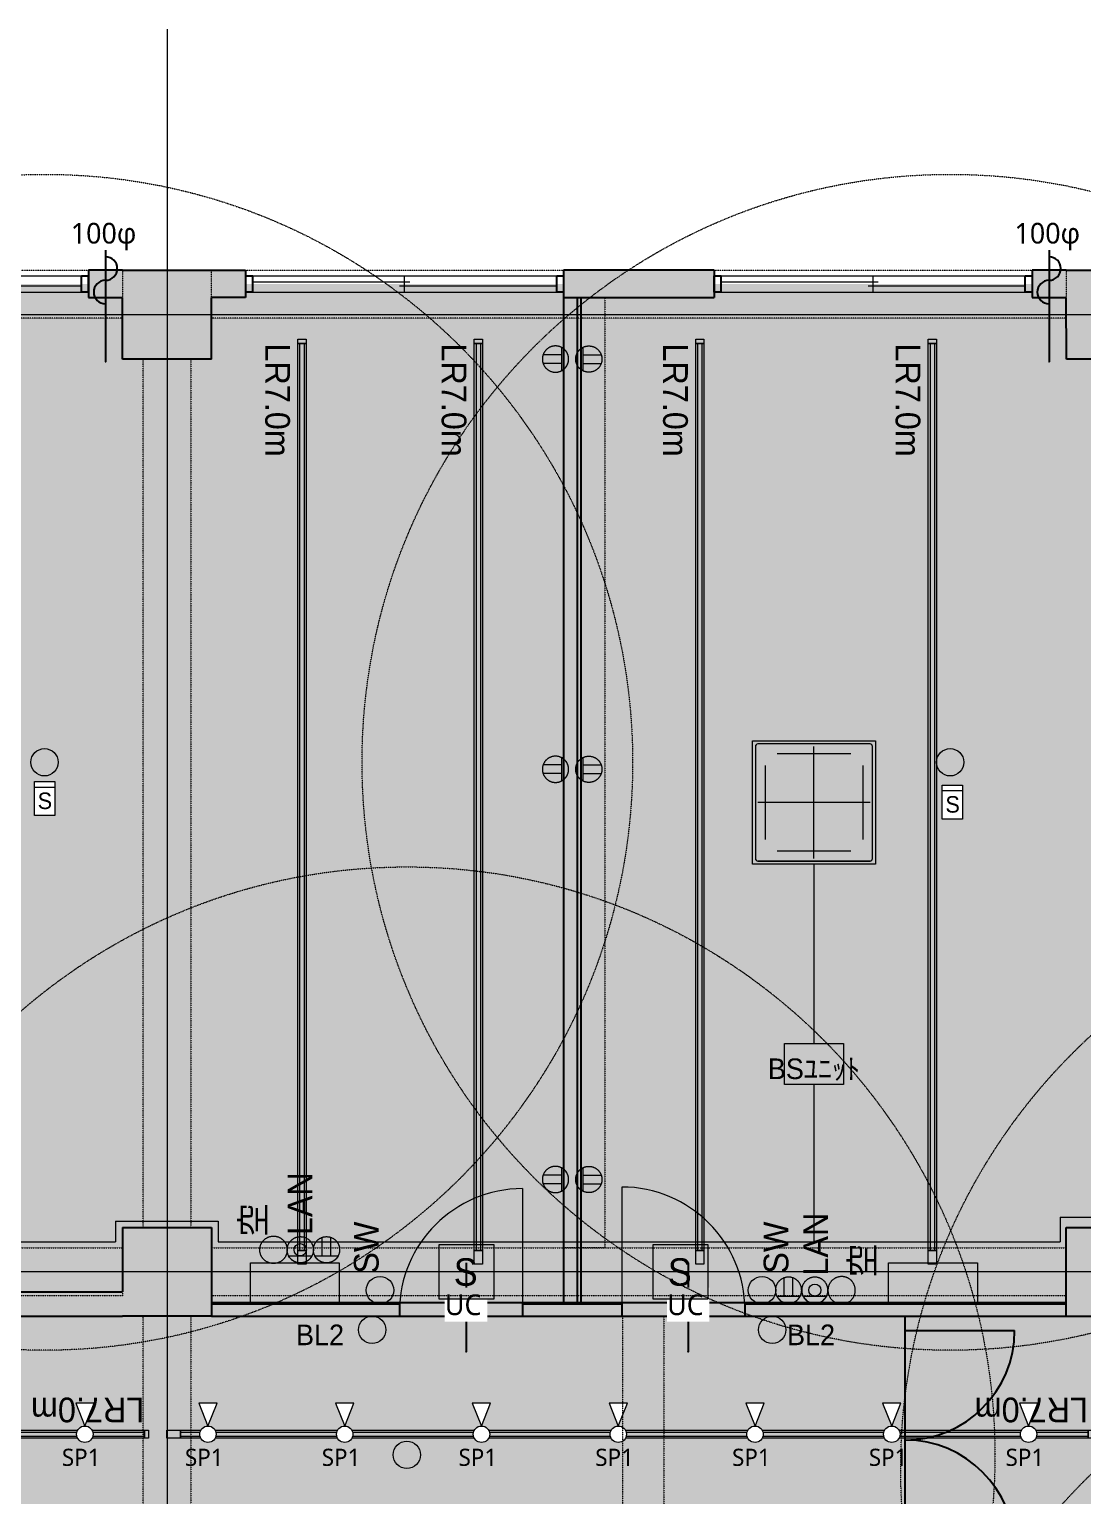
# Model space of a CAD drawing. Header units: millimetres. Extents: x -376000 to 292178, y -193032 to 188048.
# Drawn here: x -114937 to -107236, y 62212 to 72936 of the extents above; entities that cross this region are included whole.
import ezdxf

# ---------------------------------------------------------------- set-up
doc = ezdxf.new("R2010")
doc.units = ezdxf.units.MM
for name, pattern in [('VW-01 短破線', [2.116125, 1.058062, -1.058062]), ('ラインタイプ-1', [2.116531, 1.058062, -1.058469]), ('ラインタイプ-28', [1.058161, 0.705383, -0.352778]), ('ラインタイプ-6', [5.291531, 3.175, -1.058062, 0.352704, -0.705764])]:
    doc.linetypes.add(name, pattern=pattern)
for name, color, linetype, lineweight, true_color in [('02_0.25', 1, 'Continuous', 25, 0xff0000), ('03_0.15', 7, 'Continuous', 15, 0x990099), ('04_0.10', 7, 'Continuous', 9, 0x0099ff), ('05_0.05点線', 9, 'ラインタイプ-28', 5, 0x808080), ('06一点鎖線', 7, 'ラインタイプ-6', 9, 0x9999ff), ('08_ハッチ・色', 7, 'Continuous', 5, 0x888888)]:
    doc.layers.add(name, color=color, linetype=linetype, lineweight=lineweight, true_color=true_color)
for name, color, linetype, lineweight in [('07_文字・記号', 7, 'Continuous', 9), ('_セキュリティー (2D)', 7, 'Continuous', 5), ('_塗（エリア） (2D)', 7, 'Continuous', 5), ('_塗（壁） (2D)', 7, 'Continuous', 5), ('_天井プロット (2D)', 7, 'Continuous', 5), ('_平面図(既存部) (2D)', 7, 'Continuous', 5), ('_平面図（新設） (2D)', 7, 'Continuous', 5), ('_梁 (2D)', 7, 'Continuous', 5), ('_給排水ガス (2D)', 7, 'Continuous', 5), ('_解体部 (2D)', 7, 'Continuous', 5), ('一般', 7, 'Continuous', 5), ('天伏図', 7, 'Continuous', 5)]:
    doc.layers.add(name, color=color, linetype=linetype, lineweight=lineweight)
doc.styles.add('Yu Gothic UI (bold)', font='Yu Gothic UI.ttf')
doc.styles.add('Yu Gothic UI Semilight', font='Yu Gothic UI Semilight.ttf')
doc.styles.add('ＭＳ Ｐゴシック', font='MS PGothic.ttf')

# ---------------------------------------------------------------- blocks, each defined once
blk = doc.blocks.new('給排水ガス (2D)')
at = {"layer": '07_文字・記号', "color": 5, "lineweight": 18, "true_color": 0x0000ff}
for p, q in [((-109200, 66831), (-109200, 65519)), ((-109200, 65219), (-109200, 64068)), ((-107400, 64248), (-106400, 64248)), ((-107400, 64248), (-107400, 64068)), ((-114306, 64218), (-113556, 64218)), ((-114306, 64218), (-114306, 64068)), ((-113556, 64218), (-113556, 64068)), ((-120106, 64068), (-114306, 64068)), ((-113556, 64068), (-109200, 64068)), ((-109200, 64068), (-107400, 64068))]:
    blk.add_line(p, q, dxfattribs=at)
blk = doc.blocks.new('塗（エリア） (2D)')
at = {"layer": '08_ハッチ・色', "linetype": 'Continuous', "lineweight": 0, "true_color": 0x98d8ff, "transparency": 33554559}
for points in [[(-117380, 71074), (-110968, 71074), (-110968, 63569), (-117380, 63569)], [(-110968, 71074), (-106643, 71074), (-106643, 63569), (-110968, 63569)]]:
    blk.add_hatch(color=141, dxfattribs=at).paths.add_polyline_path(points)
at = {"layer": '08_ハッチ・色', "linetype": 'Continuous', "lineweight": 0, "true_color": 0xd9d2ae, "transparency": 33554559}
blk.add_hatch(color=9, dxfattribs=at).paths.add_polyline_path([(-126530, 63586), (-126530, 63586), (-126530, 65249), (-124930, 65249), (-124930, 63569), (-106643, 63569), (-106643, 67762), (-105240, 67762), (-105240, 65249), (-101330, 65249), (-99930, 65249), (-99930, 63449), (-99930, 61724), (-126530, 61724)])
blk = doc.blocks.new('塗（壁） (2D)')
at = {"layer": '02_0.25', "linetype": 'Continuous', "lineweight": 0, "true_color": 0xaaaaaa}
for points in [[(-114505, 70974), (-114505, 71174), (-114255, 71174), (-114255, 70974)], [(-114255, 71174), (-113605, 71174), (-113605, 70524), (-114255, 70524)], [(-113605, 70974), (-113605, 71174), (-113355, 71174), (-113355, 70974)], [(-111030, 70974), (-111030, 71174), (-109930, 71174), (-109930, 70974)], [(-107605, 70974), (-107605, 71174), (-107355, 71174), (-107355, 70974)], [(-107355, 71174), (-106705, 71174), (-106705, 70524), (-107355, 70524)], [(-114256, 64174), (-113606, 64174), (-113606, 63524), (-114256, 63524)], [(-107355, 64174), (-106705, 64174), (-106705, 63524), (-107355, 63524)]]:
    blk.add_hatch(color=253, dxfattribs=at).paths.add_polyline_path(points)
at = {"layer": '08_ハッチ・色', "linetype": 'Continuous', "lineweight": 0}
blk.add_hatch(color=120, dxfattribs=at).paths.add_polyline_path([(-111030, 70974), (-110905, 70974), (-110905, 63614), (-111030, 63614)])
at = {"layer": '08_ハッチ・色', "color": 253, "linetype": 'Continuous', "true_color": 0xaaaaaa}
blk.add_solid([(-120205, 63524), (-114255, 63524), (-120205, 63704), (-114255, 63704)], dxfattribs=at)
at = {"layer": '08_ハッチ・色', "color": 141}
for points in [[(-113606, 63524), (-113606, 63614), (-112231, 63524), (-112231, 63614)], [(-111331, 63524), (-111331, 63614), (-110606, 63524), (-110606, 63614)], [(-107355, 63524), (-107355, 63614), (-109705, 63524), (-109705, 63614)]]:
    blk.add_solid(points, dxfattribs=at)
blk = doc.blocks.new('グループ-31')
at = {"layer": '02_0.25', "flags": 128}
for points in [[(-1162, 60), (-1113, 60), (-1113, -60), (-1162, -60)], [(1113, 60), (1162, 60), (1162, -60), (1113, -60)]]:
    blk.add_lwpolyline(points, close=True, dxfattribs=at)
at = {"layer": '03_0.15'}
for p, q in [((-1113, 15), (37, 15)), ((0, -60), (0, 60)), ((-37, -15), (1113, -15))]:
    blk.add_line(p, q, dxfattribs=at)
at = {"layer": '04_0.10'}
for p, q in [((-1113, 60), (1113, 60)), ((-1113, -60), (1113, -60))]:
    blk.add_line(p, q, dxfattribs=at)
blk = doc.blocks.new('シンボル-2')
at = {"layer": '02_0.25', "color": 7}
blk.add_blockref('グループ-31', (0, 0), dxfattribs=at)
blk = doc.blocks.new('平面図(既存部) (2D)')
at = {"layer": '02_0.25'}
for p, q in [((-114505.237, 71173.559), (-114505.237, 70973.559)), ((-114255.237, 71173.559), (-114505.237, 71173.559)), ((-114255.237, 71173.559), (-113605.237, 71173.559)), ((-113605.237, 71173.559), (-113355.237, 71173.559)), ((-113355.237, 71173.559), (-113355.237, 70973.559)), ((-111030.237, 71173.559), (-111030.237, 70973.559)), ((-109930.237, 71173.559), (-111030.237, 71173.559)), ((-109930.237, 71173.559), (-109930.237, 70973.559)), ((-107605.237, 71173.559), (-107605.237, 70973.559)), ((-107355.237, 71173.559), (-107605.237, 71173.559)), ((-107355.237, 71173.559), (-106705.237, 71173.559)), ((-114505.237, 70973.559), (-114255.237, 70973.559)), ((-114254.851, 70523.559), (-114255.237, 70973.559)), ((-113355.237, 70973.559), (-113605.237, 70973.559)), ((-113604.851, 70523.559), (-113605.237, 70973.559)), ((-111030.237, 70973.559), (-109930.237, 70973.559)), ((-107605.237, 70973.559), (-107355.237, 70973.559)), ((-107354.851, 70523.559), (-107355.237, 70973.559)), ((-113605.237, 70523.559), (-114254.851, 70523.559)), ((-106705.237, 70523.559), (-107354.851, 70523.559)), ((-114255.624, 64173.559), (-113605.624, 64173.559)), ((-114255.624, 64173.559), (-114255.237, 63703.559)), ((-113605.624, 64173.559), (-113605.624, 63523.559)), ((-107355.237, 63523.559), (-107355.237, 64173.559)), ((-107355.237, 64173.559), (-106705.237, 64173.559)), ((-120205.237, 63703.559), (-114255.237, 63703.559)), ((-120205.237, 63523.559), (-114255.237, 63523.559)), ((-113605.624, 63523.559), (-114255.237, 63523.559)), ((-107355.237, 63523.559), (-106705.237, 63523.559))]:
    blk.add_line(p, q, dxfattribs=at)
at = {"layer": '06一点鎖線'}
for p, q in [((-113930.237, 72935.684), (-113930.237, 54935.684)), ((-96430.237, 70848.559), (-131430.237, 70848.559)), ((-96430.237, 63848.559), (-131430.237, 63848.559))]:
    blk.add_line(p, q, dxfattribs=at)
at = {"layer": '04_0.10', "color": 7}
for p in [(-115667.737, 71073.559), (-112192.737, 71073.559), (-108767.737, 71073.559)]:
    blk.add_blockref('シンボル-2', p, dxfattribs=at)
blk = doc.blocks.new('解体部 (2D)')
at = {"layer": '02_0.25'}
for p, q in [((-111030.237, 70973.559), (-111030.237, 63623.559)), ((-110930.237, 70973.559), (-110930.237, 63623.559)), ((-113605.624, 63623.559), (-107354.851, 63623.559)), ((-113605.624, 63523.559), (-107354.851, 63523.559)), ((-108532.972, 61768.559), (-108532.972, 63523.559)), ((-108532.972, 63418.559), (-107732.972, 63418.559))]:
    blk.add_line(p, q, dxfattribs=at)
for centre, start, end in [((-108532.972, 63418.559), 270, 0), ((-108532.972, 61818.559), 0, 90)]:
    blk.add_arc(centre, 800, start, end, dxfattribs=at)
blk = doc.blocks.new('グループ-714')
at = {"layer": '04_0.10'}
blk.add_line((-111331, 64457), (-111331, 63557), dxfattribs=at)
blk.add_arc((-111331, 63557), 900, 90, 180, dxfattribs=at)
blk = doc.blocks.new('グループ-715')
at = {"layer": '04_0.10'}
blk.add_line((-110605, 64469), (-110605, 63569), dxfattribs=at)
blk.add_arc((-110605, 63569), 900, 0, 90, dxfattribs=at)
blk = doc.blocks.new('平面図（新設） (2D)')
at = {"layer": '02_0.25'}
for p, q in [((-111030.237, 70973.559), (-111030.624, 63613.559)), ((-110905.624, 70973.559), (-110905.624, 63613.559)), ((-113605.624, 63613.559), (-112230.624, 63613.559)), ((-112230.624, 63613.559), (-112230.624, 63523.559)), ((-111330.624, 63613.559), (-111330.624, 63523.559)), ((-111330.624, 63613.559), (-110605.624, 63613.559)), ((-110605.624, 63613.559), (-110605.624, 63523.559)), ((-109705.237, 63613.559), (-109705.237, 63523.559)), ((-109705.237, 63613.559), (-107355.237, 63613.559)), ((-113605.624, 63523.559), (-112230.624, 63523.559)), ((-111330.624, 63523.559), (-110605.624, 63523.559)), ((-109705.237, 63523.559), (-107355.237, 63523.559))]:
    blk.add_line(p, q, dxfattribs=at)
at = {"layer": '04_0.10'}
for name in ['グループ-714', 'グループ-715']:
    blk.add_blockref(name, (0, 0), dxfattribs=at)
blk = doc.blocks.new('LR4m')
at = {"layer": '07_文字・記号', "color": 160, "linetype": 'Continuous', "lineweight": 5, "true_color": 0x003dff, "transparency": 33554687, "flags": 128}
for points in [[(48, 4945), (48, 5045), (108, 5045), (108, 4945)], [(48, -1690), (48, 4945), (108, 4945), (108, -1690)], [(62, -1690), (62, 4945), (92, 4945), (92, -1690)], [(48, -1720), (48, -1690), (108, -1690), (108, -1720)]]:
    blk.add_lwpolyline(points, close=True, dxfattribs=at)
at = {"layer": '07_文字・記号', "color": 160, "true_color": 0x003dff, "insert": (257, -1275), "char_height": 180.9, "attachment_point": 5, "rotation": 90, "line_spacing_factor": 1.007907, "style": 'ＭＳ Ｐゴシック'}
blk.add_mtext('LR7.0m', dxfattribs=at)
blk = doc.blocks.new('2口コンセント')
at = {"layer": '07_文字・記号', "linetype": 'Continuous', "lineweight": 0, "true_color": 0x63c3ff}
blk.add_hatch(color=151, dxfattribs=at).paths.add_polyline_path([(96, 0), (96, -6), (95, -13), (94, -19), (93, -25), (91, -31), (89, -37), (86, -42), (83, -48), (80, -53), (76, -59), (72, -63), (68, -68), (63, -72), (59, -76), (53, -80), (48, -83), (42, -86), (37, -89), (31, -91), (25, -93), (19, -94), (13, -95), (6, -96), (0, -96), (-6, -96), (-13, -95), (-19, -94), (-25, -93), (-31, -91), (-37, -89), (-42, -86), (-48, -83), (-53, -80), (-59, -76), (-63, -72), (-68, -68), (-72, -63), (-76, -59), (-80, -53), (-83, -48), (-86, -42), (-89, -37), (-91, -31), (-93, -25), (-94, -19), (-95, -13), (-96, -6), (-96, 0), (-96, 6), (-95, 13), (-94, 19), (-93, 25), (-91, 31), (-89, 37), (-86, 42), (-83, 48), (-80, 53), (-76, 59), (-72, 63), (-68, 68), (-63, 72), (-59, 76), (-53, 80), (-48, 83), (-42, 86), (-37, 89), (-31, 91), (-25, 93), (-19, 94), (-13, 95), (-6, 96), (0, 96), (6, 96), (13, 95), (19, 94), (25, 93), (31, 91), (37, 89), (42, 86), (48, 83), (53, 80), (59, 76), (63, 72), (68, 68), (72, 63), (76, 59), (80, 53), (83, 48), (86, 42), (89, 37), (91, 31), (93, 25), (94, 19), (95, 13), (96, 6)])
at = {"layer": '07_文字・記号', "linetype": 'Continuous', "lineweight": 0}
h = blk.add_hatch(color=7, dxfattribs=at)
edge = h.paths.add_edge_path()
edge.add_arc((0, 0), 96, 27.8181, 90)
edge.add_arc((0, 0), 96, 90, 152.1819)
edge.add_line((-85, 45), (85, 45))
at = {"layer": '07_文字・記号', "color": 7, "linetype": 'Continuous', "lineweight": 5}
for p, q in [((-32, 45), (-32, -91)), ((32, 45), (32, -91))]:
    blk.add_line(p, q, dxfattribs=at)
at = {"layer": '07_文字・記号', "color": 7, "linetype": 'Continuous', "lineweight": 5, "flags": 128}
blk.add_lwpolyline([(85, 45, 0.278179), (0, 96, 0.278179), (-85, 45), (85, 45)], format="xyb", close=True, dxfattribs=at)
at = {"layer": '07_文字・記号', "color": 7, "linetype": 'Continuous', "lineweight": 5}
blk.add_open_spline([(96, 0), (96, -26), (70, -70), (26, -96), (-26, -96), (-70, -70), (-96, -26), (-96, 26), (-70, 70), (-26, 96), (26, 96), (70, 70), (96, 26), (96, 0)], degree=2, dxfattribs=at)
blk = doc.blocks.new('新規分電盤')
at = {"layer": '07_文字・記号', "linetype": 'Continuous', "lineweight": 0, "transparency": 33554687}
blk.add_hatch(color=140, dxfattribs=at).paths.add_polyline_path([(-325, 150), (325, 150), (325, -150), (-325, -150)])
at = {"layer": '07_文字・記号', "color": 7, "linetype": 'Continuous', "lineweight": 5, "transparency": 33554687, "flags": 128}
blk.add_lwpolyline([(-325, 150), (325, 150), (325, -150), (-325, -150)], close=True, dxfattribs=at)
at = {"layer": '07_文字・記号', "color": 7, "linetype": 'Continuous', "lineweight": 5, "transparency": 33554687}
blk.add_solid([(325, -150), (325, 150), (-325, -150)], dxfattribs=at)
blk = doc.blocks.new('グループ-1174')
at = {"color": 255, "linetype": 'Continuous', "lineweight": 5}
blk.add_wipeout([(-114900, 67435), (-114750, 67435), (-114750, 67185), (-114900, 67185)], dxfattribs=at).dxf.layer = '天伏図'
at = {"layer": '天伏図', "color": 82, "linetype": 'Continuous', "lineweight": 5, "true_color": 0x1ade00}
blk.add_line((-114900, 67394), (-114750, 67394), dxfattribs=at)
at = {"layer": '天伏図', "color": 82, "linetype": 'Continuous', "lineweight": 5, "true_color": 0x1ade00, "flags": 128}
blk.add_lwpolyline([(-114900, 67435), (-114750, 67435), (-114750, 67185), (-114900, 67185)], close=True, dxfattribs=at)
at = {"layer": '天伏図', "color": 82, "true_color": 0x1ade00, "insert": (-114876, 67354), "char_height": 121, "attachment_point": 1, "line_spacing_factor": 1.006145, "style": 'ＭＳ Ｐゴシック'}
blk.add_mtext('S', dxfattribs=at)
blk = doc.blocks.new('グループ-1175')
at = {"color": 255, "linetype": 'Continuous', "lineweight": 5}
blk.add_wipeout([(-108263, 67409), (-108113, 67409), (-108113, 67159), (-108263, 67159)], dxfattribs=at).dxf.layer = '天伏図'
at = {"layer": '天伏図', "color": 82, "linetype": 'Continuous', "lineweight": 5, "true_color": 0x1ade00}
blk.add_line((-108263, 67368), (-108113, 67368), dxfattribs=at)
at = {"layer": '天伏図', "color": 82, "linetype": 'Continuous', "lineweight": 5, "true_color": 0x1ade00, "flags": 128}
blk.add_lwpolyline([(-108263, 67409), (-108113, 67409), (-108113, 67159), (-108263, 67159)], close=True, dxfattribs=at)
at = {"layer": '天伏図', "color": 82, "true_color": 0x1ade00, "insert": (-108239, 67328), "char_height": 121, "attachment_point": 1, "line_spacing_factor": 1.006145, "style": 'ＭＳ Ｐゴシック'}
blk.add_mtext('S', dxfattribs=at)
blk = doc.blocks.new('グループ-1166')
at = {"layer": '07_文字・記号', "linetype": 'Continuous', "lineweight": 0, "true_color": 0x02abea}
blk.add_hatch(color=140, dxfattribs=at).paths.add_polyline_path([(-450, 450), (450, 450), (450, -450), (-450, -450)])
at = {"layer": '07_文字・記号'}
for p, q in [((-428, 410), (-428, -410)), ((410, 428), (-410, 428)), ((270, 356), (-270, 356)), ((0, -410), (0, 410)), ((428, -410), (428, 410)), ((-356, 270), (-356, -270)), ((356, 270), (356, -270)), ((410, 0), (-410, 0)), ((410, -428), (-410, -428)), ((270, -356), (-270, -356))]:
    blk.add_line(p, q, dxfattribs=at)
at = {"layer": '07_文字・記号', "flags": 128}
blk.add_lwpolyline([(-450, 450), (450, 450), (450, -450), (-450, -450)], close=True, dxfattribs=at)
for points in [[(-410, 428, 0.198861), (-422, 422, 0.198934), (-428, 410)], [(-410, 428, 0.414132), (-428, 410), (-428, -410)], [(428, 410, 0.414296), (410, 428), (-410, 428)], [(428, 410, 0.198964), (422, 422, 0.198891), (410, 428)], [(410, -428, 0.414132), (428, -410), (428, 410)], [(-428, -410, 0.198964), (-422, -422, 0.198891), (-410, -428)], [(-428, -410, 0.198964), (-422, -422, 0.198891), (-410, -428)], [(-428, -410, 0.414296), (-410, -428), (410, -428)], [(410, -428, 0.198861), (422, -422, 0.198934), (428, -410)]]:
    blk.add_lwpolyline(points, format="xyb", dxfattribs=at)
at = {"layer": '07_文字・記号', "insert": (0, 238), "char_height": 1.51, "attachment_point": 2, "line_spacing_factor": 0.99804, "style": 'ＭＳ Ｐゴシック'}
blk.add_mtext('AC', dxfattribs=at)
blk = doc.blocks.new('シンボル-5')
at = {"layer": '07_文字・記号'}
blk.add_blockref('グループ-1166', (0, 0), dxfattribs=at)
blk = doc.blocks.new('グループ-1184')
at = {"color": 255}
blk.add_wipeout([(67, 218), (-67, 218), (0, 52)], dxfattribs=at).dxf.layer = '07_文字・記号'
at = {"layer": '07_文字・記号', "color": 160, "true_color": 0x003dff, "flags": 128}
blk.add_lwpolyline([(67, 218), (-67, 218), (0, 52)], close=True, dxfattribs=at)
at = {"color": 255}
blk.add_wipeout([(38, -55), (33, -58), (28, -61), (23, -64), (17, -66), (11, -67), (5, -68), (0, -68), (-6, -68), (-12, -67), (-18, -66), (-23, -64), (-29, -61), (-34, -58), (-38, -54), (-43, -50), (-47, -46), (-50, -41), (-53, -36), (-56, -31), (-58, -25), (-59, -20), (-60, -14), (-60, -8), (-60, -2), (-59, 4), (-57, 10), (-55, 15), (-53, 20), (-50, 25), (-46, 30), (-42, 34), (-38, 38), (-33, 42), (-28, 45), (-23, 47), (-17, 49), (-11, 51), (-5, 51), (0, 52), (6, 51), (12, 50), (18, 49), (23, 47), (29, 44), (34, 41), (38, 38), (43, 34), (47, 29), (50, 25), (53, 20), (56, 14), (58, 9), (59, 3), (60, -3), (60, -9), (60, -15), (59, -20), (57, -26), (55, -32), (53, -37), (50, -42), (46, -47), (42, -51)], dxfattribs=at).dxf.layer = '07_文字・記号'
at = {"layer": '07_文字・記号', "color": 160, "true_color": 0x003dff}
blk.add_circle((0, -8), 60, dxfattribs=at)
blk = doc.blocks.new('照明(スポット)-1')
at = {"layer": '07_文字・記号', "color": 160, "true_color": 0x003dff, "transparency": 33554687, "insert": (-168, -114), "char_height": 125.6, "attachment_point": 1, "line_spacing_factor": 1.03018, "style": 'Yu Gothic UI (bold)'}
blk.add_mtext('SP1', dxfattribs=at)
at = {"layer": '07_文字・記号', "color": 160, "true_color": 0x003dff}
blk.add_blockref('グループ-1184', (0, 0), dxfattribs=at)
blk = doc.blocks.new('グループ-1230')
at = {"layer": '07_文字・記号', "linetype": 'Continuous', "lineweight": 0, "true_color": 0x63c3ff}
blk.add_hatch(color=151, dxfattribs=at).paths.add_polyline_path([(-112860, 64010), (-112860, 64016), (-112860, 64022), (-112861, 64028), (-112863, 64034), (-112865, 64040), (-112867, 64046), (-112870, 64052), (-112873, 64058), (-112876, 64063), (-112880, 64068), (-112884, 64073), (-112888, 64077), (-112892, 64082), (-112897, 64086), (-112902, 64089), (-112908, 64093), (-112913, 64096), (-112919, 64098), (-112925, 64101), (-112931, 64102), (-112937, 64104), (-112943, 64105), (-112949, 64105), (-112956, 64106), (-112962, 64105), (-112968, 64105), (-112974, 64104), (-112981, 64102), (-112986, 64101), (-112992, 64098), (-112998, 64096), (-113004, 64093), (-113009, 64089), (-113014, 64086), (-113019, 64082), (-113024, 64077), (-113028, 64073), (-113032, 64068), (-113035, 64063), (-113039, 64058), (-113042, 64052), (-113044, 64046), (-113047, 64040), (-113048, 64034), (-113050, 64028), (-113051, 64022), (-113051, 64016), (-113052, 64010), (-113051, 64003), (-113051, 63997), (-113050, 63991), (-113048, 63985), (-113047, 63979), (-113044, 63973), (-113042, 63967), (-113039, 63962), (-113035, 63956), (-113032, 63951), (-113028, 63946), (-113024, 63942), (-113019, 63937), (-113014, 63933), (-113009, 63930), (-113004, 63926), (-112998, 63923), (-112992, 63921), (-112986, 63919), (-112981, 63917), (-112974, 63915), (-112968, 63914), (-112962, 63914), (-112956, 63914), (-112949, 63914), (-112943, 63914), (-112937, 63915), (-112931, 63917), (-112925, 63919), (-112919, 63921), (-112913, 63923), (-112908, 63926), (-112902, 63930), (-112897, 63933), (-112892, 63937), (-112888, 63942), (-112884, 63946), (-112880, 63951), (-112876, 63956), (-112873, 63962), (-112870, 63967), (-112867, 63973), (-112865, 63979), (-112863, 63985), (-112861, 63991), (-112860, 63997), (-112860, 64003)])
at = {"layer": '07_文字・記号', "linetype": 'Continuous', "lineweight": 0}
h = blk.add_hatch(color=7, dxfattribs=at)
edge = h.paths.add_edge_path()
edge.add_arc((-112956, 64010), 96, 270, 332.1819, ccw=False)
edge.add_arc((-112956, 64010), 96, 207.8181, 270, ccw=False)
edge.add_line((-113041, 63965), (-112871, 63965))
at = {"layer": '07_文字・記号', "color": 7, "linetype": 'Continuous', "lineweight": 5, "flags": 128}
blk.add_lwpolyline([(-112871, 63965, -0.278179), (-112956, 63914, -0.278179), (-113041, 63965), (-112871, 63965)], format="xyb", close=True, dxfattribs=at)
at = {"layer": '07_文字・記号', "color": 7, "linetype": 'Continuous', "lineweight": 5, "transparency": 33554687}
blk.add_circle((-112956, 64010), 44.8, dxfattribs=at)
at = {"layer": '07_文字・記号', "color": 7, "linetype": 'Continuous', "lineweight": 5}
blk.add_open_spline([(-112860, 64010), (-112860, 64035), (-112885, 64080), (-112930, 64106), (-112981, 64106), (-113026, 64080), (-113052, 64035), (-113052, 63984), (-113026, 63939), (-112981, 63914), (-112930, 63914), (-112885, 63939), (-112860, 63984), (-112860, 64010)], degree=2, dxfattribs=at)
at = {"layer": '一般', "color": 7, "transparency": 33554687, "insert": (-113048, 64117), "char_height": 180.9, "attachment_point": 1, "rotation": 90, "line_spacing_factor": 1.007907, "style": 'ＭＳ Ｐゴシック'}
blk.add_mtext('LAN', dxfattribs=at)
blk = doc.blocks.new('グループ-1231')
at = {"layer": '07_文字・記号', "linetype": 'Continuous', "lineweight": 0, "true_color": 0x63c3ff}
blk.add_hatch(color=151, dxfattribs=at).paths.add_polyline_path([(-113052, 64010), (-113052, 64016), (-113053, 64023), (-113054, 64029), (-113055, 64035), (-113057, 64042), (-113059, 64048), (-113062, 64054), (-113065, 64060), (-113069, 64065), (-113072, 64071), (-113077, 64076), (-113081, 64080), (-113086, 64085), (-113091, 64089), (-113096, 64093), (-113102, 64096), (-113108, 64099), (-113114, 64102), (-113120, 64104), (-113126, 64106), (-113132, 64108), (-113139, 64109), (-113145, 64109), (-113152, 64110), (-113158, 64109), (-113165, 64109), (-113171, 64108), (-113178, 64106), (-113184, 64104), (-113190, 64102), (-113196, 64099), (-113202, 64096), (-113207, 64093), (-113213, 64089), (-113218, 64085), (-113222, 64080), (-113227, 64076), (-113231, 64071), (-113235, 64065), (-113238, 64060), (-113241, 64054), (-113244, 64048), (-113246, 64042), (-113248, 64035), (-113250, 64029), (-113251, 64023), (-113251, 64016), (-113252, 64010), (-113251, 64003), (-113251, 63996), (-113250, 63990), (-113248, 63984), (-113246, 63977), (-113244, 63971), (-113241, 63965), (-113238, 63960), (-113235, 63954), (-113231, 63949), (-113227, 63944), (-113222, 63939), (-113218, 63934), (-113213, 63930), (-113207, 63926), (-113202, 63923), (-113196, 63920), (-113190, 63917), (-113184, 63915), (-113178, 63913), (-113171, 63911), (-113165, 63910), (-113158, 63910), (-113152, 63910), (-113145, 63910), (-113139, 63910), (-113132, 63911), (-113126, 63913), (-113120, 63915), (-113114, 63917), (-113108, 63920), (-113102, 63923), (-113096, 63926), (-113091, 63930), (-113086, 63934), (-113081, 63939), (-113077, 63944), (-113072, 63949), (-113069, 63954), (-113065, 63960), (-113062, 63965), (-113059, 63971), (-113057, 63977), (-113055, 63984), (-113054, 63990), (-113053, 63996), (-113052, 64003)])
at = {"layer": '07_文字・記号', "color": 7, "lineweight": 5}
blk.add_open_spline([(-113052, 64010), (-113052, 64036), (-113078, 64083), (-113125, 64110), (-113178, 64110), (-113225, 64083), (-113252, 64036), (-113252, 63983), (-113225, 63936), (-113178, 63910), (-113125, 63910), (-113078, 63936), (-113052, 63983), (-113052, 64010)], degree=2, dxfattribs=at)
at = {"layer": '一般', "color": 7, "transparency": 33554687, "insert": (-113391, 64105), "char_height": 181, "attachment_point": 1, "rotation": 90, "line_spacing_factor": 1.007907, "style": 'ＭＳ Ｐゴシック'}
blk.add_mtext('空', dxfattribs=at)
blk = doc.blocks.new('グループ-1234')
at = {"layer": '07_文字・記号', "linetype": 'Continuous', "lineweight": 0, "true_color": 0x63c3ff}
blk.add_hatch(color=151, dxfattribs=at).paths.add_polyline_path([(-109290, 63714), (-109289, 63720), (-109289, 63726), (-109288, 63732), (-109286, 63738), (-109284, 63744), (-109282, 63750), (-109280, 63756), (-109277, 63762), (-109273, 63767), (-109270, 63772), (-109266, 63777), (-109261, 63781), (-109257, 63786), (-109252, 63790), (-109247, 63793), (-109242, 63797), (-109236, 63800), (-109230, 63802), (-109224, 63805), (-109218, 63806), (-109212, 63808), (-109206, 63809), (-109200, 63809), (-109194, 63810), (-109187, 63809), (-109181, 63809), (-109175, 63808), (-109169, 63806), (-109163, 63805), (-109157, 63802), (-109151, 63800), (-109146, 63797), (-109140, 63793), (-109135, 63790), (-109130, 63786), (-109126, 63781), (-109121, 63777), (-109117, 63772), (-109114, 63767), (-109110, 63762), (-109107, 63756), (-109105, 63750), (-109103, 63744), (-109101, 63738), (-109099, 63732), (-109098, 63726), (-109098, 63720), (-109098, 63714), (-109098, 63707), (-109098, 63701), (-109099, 63695), (-109101, 63689), (-109103, 63683), (-109105, 63677), (-109107, 63671), (-109110, 63666), (-109114, 63660), (-109117, 63655), (-109121, 63650), (-109126, 63646), (-109130, 63641), (-109135, 63637), (-109140, 63634), (-109146, 63630), (-109151, 63627), (-109157, 63625), (-109163, 63623), (-109169, 63621), (-109175, 63619), (-109181, 63618), (-109187, 63618), (-109194, 63618), (-109200, 63618), (-109206, 63618), (-109212, 63619), (-109218, 63621), (-109224, 63623), (-109230, 63625), (-109236, 63627), (-109242, 63630), (-109247, 63634), (-109252, 63637), (-109257, 63641), (-109261, 63646), (-109266, 63650), (-109270, 63655), (-109273, 63660), (-109277, 63666), (-109280, 63671), (-109282, 63677), (-109284, 63683), (-109286, 63689), (-109288, 63695), (-109289, 63701), (-109289, 63707)])
at = {"layer": '07_文字・記号', "linetype": 'Continuous', "lineweight": 0}
h = blk.add_hatch(color=7, dxfattribs=at)
edge = h.paths.add_edge_path()
edge.add_arc((-109194, 63714), 96, 207.8181, 270)
edge.add_arc((-109194, 63714), 96, 270, 332.1819)
edge.add_line((-109109, 63669), (-109278, 63669))
at = {"layer": '07_文字・記号', "color": 7, "linetype": 'Continuous', "lineweight": 5, "flags": 128}
blk.add_lwpolyline([(-109278, 63669, 0.278179), (-109194, 63618, 0.278179), (-109109, 63669), (-109278, 63669)], format="xyb", close=True, dxfattribs=at)
at = {"layer": '07_文字・記号', "color": 7, "linetype": 'Continuous', "lineweight": 5, "transparency": 33554687}
blk.add_circle((-109194, 63714), 44.8, dxfattribs=at)
at = {"layer": '07_文字・記号', "color": 7, "linetype": 'Continuous', "lineweight": 5}
blk.add_open_spline([(-109290, 63714), (-109290, 63739), (-109264, 63784), (-109219, 63810), (-109168, 63810), (-109123, 63784), (-109098, 63739), (-109098, 63688), (-109123, 63643), (-109168, 63618), (-109219, 63618), (-109264, 63643), (-109290, 63688), (-109290, 63714)], degree=2, dxfattribs=at)
at = {"layer": '一般', "color": 7, "transparency": 33554687, "insert": (-109279, 63821), "char_height": 180.9, "attachment_point": 1, "rotation": 90, "line_spacing_factor": 1.007907, "style": 'ＭＳ Ｐゴシック'}
blk.add_mtext('LAN', dxfattribs=at)
blk = doc.blocks.new('グループ-1235')
at = {"layer": '07_文字・記号', "linetype": 'Continuous', "lineweight": 0, "true_color": 0x63c3ff}
blk.add_hatch(color=151, dxfattribs=at).paths.add_polyline_path([(-109098, 63714), (-109097, 63720), (-109097, 63727), (-109096, 63733), (-109094, 63739), (-109092, 63746), (-109090, 63752), (-109087, 63758), (-109084, 63764), (-109081, 63769), (-109077, 63775), (-109073, 63780), (-109068, 63784), (-109064, 63789), (-109059, 63793), (-109053, 63797), (-109048, 63800), (-109042, 63803), (-109036, 63806), (-109030, 63808), (-109023, 63810), (-109017, 63812), (-109011, 63813), (-109004, 63813), (-108998, 63814), (-108991, 63813), (-108984, 63813), (-108978, 63812), (-108972, 63810), (-108965, 63808), (-108959, 63806), (-108953, 63803), (-108948, 63800), (-108942, 63797), (-108937, 63793), (-108931, 63789), (-108927, 63784), (-108922, 63780), (-108918, 63775), (-108914, 63769), (-108911, 63764), (-108908, 63758), (-108905, 63752), (-108903, 63746), (-108901, 63739), (-108899, 63733), (-108898, 63727), (-108898, 63720), (-108898, 63714), (-108898, 63707), (-108898, 63700), (-108899, 63694), (-108901, 63688), (-108903, 63681), (-108905, 63675), (-108908, 63669), (-108911, 63664), (-108914, 63658), (-108918, 63653), (-108922, 63648), (-108927, 63643), (-108931, 63638), (-108937, 63634), (-108942, 63630), (-108948, 63627), (-108953, 63624), (-108959, 63621), (-108965, 63619), (-108972, 63617), (-108978, 63615), (-108984, 63614), (-108991, 63614), (-108998, 63614), (-109004, 63614), (-109011, 63614), (-109017, 63615), (-109023, 63617), (-109030, 63619), (-109036, 63621), (-109042, 63624), (-109048, 63627), (-109053, 63630), (-109059, 63634), (-109064, 63638), (-109068, 63643), (-109073, 63648), (-109077, 63653), (-109081, 63658), (-109084, 63664), (-109087, 63669), (-109090, 63675), (-109092, 63681), (-109094, 63688), (-109096, 63694), (-109097, 63700), (-109097, 63707)])
at = {"layer": '07_文字・記号', "color": 7, "lineweight": 5}
blk.add_open_spline([(-109098, 63714), (-109098, 63740), (-109071, 63787), (-109024, 63814), (-108971, 63814), (-108924, 63787), (-108898, 63740), (-108898, 63687), (-108924, 63640), (-108971, 63614), (-109024, 63614), (-109071, 63640), (-109098, 63687), (-109098, 63714)], degree=2, dxfattribs=at)
at = {"layer": '一般', "color": 7, "transparency": 33554687, "insert": (-108937, 63809), "char_height": 181, "attachment_point": 1, "rotation": 90, "line_spacing_factor": 1.007907, "style": 'ＭＳ Ｐゴシック'}
blk.add_mtext('空', dxfattribs=at)
blk = doc.blocks.new('グループ-1327')
at = {"layer": '07_文字・記号', "linetype": 'Continuous', "lineweight": 0, "true_color": 0x02abea, "transparency": 33554687}
blk.add_hatch(color=140, dxfattribs=at).paths.add_polyline_path([(-108985, 65519), (-108985, 65219), (-109415, 65219), (-109415, 65519)])
at = {"layer": '07_文字・記号', "color": 7, "linetype": 'Continuous', "lineweight": 5, "transparency": 33554687, "flags": 128}
blk.add_lwpolyline([(-108985, 65519), (-108985, 65219), (-109415, 65219), (-109415, 65519)], close=True, dxfattribs=at)
at = {"layer": '07_文字・記号', "color": 7, "insert": (-109200, 65409), "char_height": 150.8, "attachment_point": 2, "line_spacing_factor": 1.006498, "style": 'ＭＳ Ｐゴシック'}
blk.add_mtext('BSﾕﾆｯﾄ', dxfattribs=at)
blk = doc.blocks.new('非常用照明')
at = {"layer": '07_文字・記号', "linetype": 'Continuous', "lineweight": 0, "true_color": 0x00d136}
h = blk.add_hatch(color=102, dxfattribs=at)
edge = h.paths.add_edge_path()
edge.add_arc((0, 0), 100, 0, 360)
at = {"layer": '07_文字・記号', "color": 92, "true_color": 0x14b500}
blk.add_circle((0, 0), 100, dxfattribs=at)
blk = doc.blocks.new('天井プロット (2D)')
at = {"layer": '07_文字・記号', "linetype": 'Continuous', "lineweight": 0, "true_color": 0x0036e9}
h = blk.add_hatch(color=160, dxfattribs=at)
edge = h.paths.add_edge_path()
edge.add_arc((-112373, 63714), 100, 0, 360)
h = blk.add_hatch(color=160, dxfattribs=at)
edge = h.paths.add_edge_path()
edge.add_arc((-109580, 63714), 100, 0, 360)
at = {"layer": '02_0.25'}
for p, q in [((-114380, 71321), (-114380, 70503)), ((-107481, 71321), (-107481, 70503)), ((-111744, 63914), (-111744, 63264)), ((-110119, 63914), (-110119, 63264))]:
    blk.add_line(p, q, dxfattribs=at)
at = {"layer": '02_0.25', "lineweight": 25, "flags": 128}
for points in [[(-114380, 70504), (-114380, 70503), (-114381, 70504)], [(-107480, 70504), (-107481, 70503), (-107481, 70504)], [(-111744, 63265), (-111744, 63264), (-111745, 63265)], [(-110119, 63265), (-110119, 63264), (-110119, 63265)]]:
    blk.add_lwpolyline(points, dxfattribs=at)
at = {"layer": '02_0.25'}
for centre, start, end in [((-114380, 71186), 270, 90), ((-107481, 71186), 270, 90), ((-114380, 71014), 90, 270), ((-107481, 71014), 90, 270)]:
    blk.add_arc(centre, 86, start, end, dxfattribs=at)
at = {"layer": '07_文字・記号', "color": 160, "true_color": 0x0036e9}
for centre in [(-112373, 63714), (-109580, 63714), (-112431, 63424), (-109505, 63424)]:
    blk.add_circle(centre, 100, dxfattribs=at)
at = {"layer": '07_文字・記号', "color": 7}
for p, rotation in [((-112866, 68949), 180), ((-111576, 68949), 180), ((-109957, 68949), 180), ((-108257, 68949), 180), ((-115786, 62583), 90), ((-108886, 62583), 90)]:
    blk.add_blockref('LR4m', p, dxfattribs=dict(at, rotation=rotation))
at = {"layer": '07_文字・記号', "color": 7, "transparency": 33554687}
for name, p, rotation in [('2口コンセント', (-111090, 70524), 270), ('2口コンセント', (-111090, 67524), 270), ('2口コンセント', (-111090, 64524), 270), ('新規分電盤', (-112996, 63764), 180), ('2口コンセント', (-109386, 63714), 180), ('新規分電盤', (-108330, 63764), 180)]:
    blk.add_blockref(name, p, dxfattribs=dict(at, rotation=rotation))
at = {"layer": '07_文字・記号', "color": 7, "transparency": 33554687, "xscale": -1}
for p, rotation in [((-110846, 70524), 90), ((-110846, 67524), 90), ((-110846, 64524), 90), ((-112764, 64010), 180)]:
    blk.add_blockref('2口コンセント', p, dxfattribs=dict(at, rotation=rotation))
at = {"layer": '07_文字・記号', "color": 7}
for name, p in [('シンボル-5', (-109200, 67281)), ('非常用照明', (-112177, 62510))]:
    blk.add_blockref(name, p, dxfattribs=at)
at = {"layer": '07_文字・記号'}
blk.add_blockref('非常用照明', (-108204, 67575), dxfattribs=at)
at = {"layer": '07_文字・記号', "color": 82, "true_color": 0x1ade00, "transparency": 33554687}
blk.add_blockref('グループ-1174', (0, 0), dxfattribs=at)
at = {"layer": '07_文字・記号', "color": 7, "transparency": 33554687}
for name in ['グループ-1327', 'グループ-1230', 'グループ-1231', 'グループ-1234', 'グループ-1235']:
    blk.add_blockref(name, (0, 0), dxfattribs=at)
at = {"layer": '04_0.10', "char_height": 150.8, "attachment_point": 1, "line_spacing_factor": 1.005088, "style": 'Yu Gothic UI Semilight'}
for insert in [(-114634, 71520), (-107734, 71520)]:
    blk.add_mtext('100φ', dxfattribs=dict(at, insert=insert))
at = {"layer": '07_文字・記号', "color": 160, "true_color": 0x0036e9, "char_height": 180.9, "attachment_point": 1, "rotation": 90, "line_spacing_factor": 1.007907, "style": 'ＭＳ Ｐゴシック'}
for insert in [(-112564, 63835), (-109568, 63835)]:
    blk.add_mtext('SW', dxfattribs=dict(at, insert=insert))
at = {"layer": '07_文字・記号', "color": 160, "true_color": 0x0036e9, "char_height": 150.8, "attachment_point": 1, "line_spacing_factor": 1.006498, "style": 'ＭＳ Ｐゴシック'}
for insert in [(-112987, 63463), (-109397, 63463)]:
    blk.add_mtext('BL2', dxfattribs=dict(at, insert=insert))
at = {"layer": '07_文字・記号', "color": 7}
blk.add_blockref('非常用照明', (-114826, 67575), dxfattribs=at)
at = {"layer": '07_文字・記号', "color": 82, "true_color": 0x1ade00, "transparency": 33554687}
blk.add_blockref('グループ-1175', (0, 0), dxfattribs=at)
at = {"layer": '07_文字・記号'}
for p in [(-114531, 62669), (-113631, 62669), (-112631, 62669), (-111631, 62669), (-110631, 62669), (-109631, 62669), (-108631, 62669), (-107631, 62669)]:
    blk.add_blockref('照明(スポット)-1', p, dxfattribs=at)
at = {"color": 255}
for points in [[(-111899, 63484), (-111589, 63484), (-111589, 63734), (-111899, 63734)], [(-110274, 63484), (-109964, 63484), (-109964, 63734), (-110274, 63734)]]:
    blk.add_wipeout(points, dxfattribs=at).dxf.layer = '04_0.10'
at = {"layer": '07_文字・記号', "color": 100, "linetype": 'VW-01 短破線', "true_color": 0x00ff3f}
for centre in [(-114826, 67575), (-108204, 67575), (-112177, 62510), (-104266, 62410), (-104182, 59280)]:
    blk.add_circle(centre, 4300, dxfattribs=at)
at = {"layer": '04_0.10', "char_height": 150.8, "attachment_point": 1, "line_spacing_factor": 1.005088, "style": 'Yu Gothic UI Semilight'}
for insert in [(-111899, 63683), (-110274, 63683)]:
    blk.add_mtext('UC', dxfattribs=dict(at, insert=insert))
blk = doc.blocks.new('グループ-1466')
at = {"layer": '04_0.10', "linetype": 'Continuous', "lineweight": 0, "true_color": 0xc1d9af}
blk.add_hatch(color=9, dxfattribs=at).paths.add_polyline_path([(-200, 200), (200, 200), (200, -200), (-200, -200)])
at = {"layer": '04_0.10', "color": 7, "flags": 128}
blk.add_lwpolyline([(-200, 200), (200, 200), (200, -200), (-200, -200)], close=True, dxfattribs=at)
at = {"layer": '04_0.10', "color": 9, "linetype": 'Continuous', "true_color": 0xc1d9af}
blk.add_solid([(-94, -167), (94, -167), (-94, 167), (94, 167)], dxfattribs=at)
blk.add_solid([(-94, -167), (94, -167), (-94, 167), (94, 167)], dxfattribs=at)
at = {"layer": '04_0.10', "color": 157, "true_color": 0x20618e, "insert": (-94, 99), "char_height": 201, "attachment_point": 1, "line_spacing_factor": 1.007555, "style": 'ＭＳ Ｐゴシック'}
blk.add_mtext('S', dxfattribs=at)
blk = doc.blocks.new('AT錠')
at = {"layer": '04_0.10'}
blk.add_blockref('グループ-1466', (0, 0), dxfattribs=at)
blk = doc.blocks.new('セキュリティー (2D)')
at = {"layer": '04_0.10', "color": 7}
for p in [(-111740, 63849), (-110175, 63849)]:
    blk.add_blockref('AT錠', p, dxfattribs=at)
blk = doc.blocks.new('梁 (2D)')
at = {"layer": '05_0.05点線', "color": 7, "linetype": 'ラインタイプ-1', "flags": 128}
for points in [[(-120505.237, 70823.559), (-120505.237, 71173.559), (-114255.237, 71173.559), (-114255.237, 70823.559)], [(-113605.237, 70823.559), (-113605.237, 71173.559), (-107355.237, 71173.559), (-107355.237, 70823.559)], [(-111030.237, 70973.559), (-110730.237, 70973.559), (-110730.237, 64023.559), (-111030.237, 64023.559)], [(-114105.237, 70523.559), (-113755.237, 70523.559), (-113755.237, 64173.559), (-114105.237, 64173.559)], [(-120505.237, 63673.559), (-120505.237, 64023.559), (-114255.431, 64023.559), (-114255.431, 63673.559)], [(-113605.237, 63673.559), (-113605.237, 64023.559), (-107355.237, 64023.559), (-107355.237, 63673.559)], [(-114105.237, 63523.559), (-113755.237, 63523.559), (-113755.237, 57173.559), (-114105.237, 57173.559)], [(-110597.737, 63523.559), (-110297.737, 63523.559), (-110297.737, 56873.559), (-110597.737, 56873.559)]]:
    blk.add_lwpolyline(points, close=True, dxfattribs=at)

msp = doc.modelspace()

# ---------------------------------------------------------------- block references
at = {"layer": '_塗（エリア） (2D)'}
msp.add_blockref('塗（エリア） (2D)', (0, 0), dxfattribs=at)
at = {"layer": '_塗（壁） (2D)'}
msp.add_blockref('塗（壁） (2D)', (0, 0), dxfattribs=at)
at = {"layer": '_給排水ガス (2D)'}
msp.add_blockref('給排水ガス (2D)', (0, 0), dxfattribs=at)

# ---------------------------------------------------------------- next in the draw order: block references
at = {"layer": '_平面図(既存部) (2D)'}
msp.add_blockref('平面図(既存部) (2D)', (0, 0), dxfattribs=at)

# ---------------------------------------------------------------- next in the draw order: block references
at = {"layer": '_解体部 (2D)'}
msp.add_blockref('解体部 (2D)', (0, 0), dxfattribs=at)

# ---------------------------------------------------------------- next in the draw order: block references
at = {"layer": '_平面図（新設） (2D)'}
msp.add_blockref('平面図（新設） (2D)', (0, 0), dxfattribs=at)

# ---------------------------------------------------------------- next in the draw order: block references
at = {"layer": '_天井プロット (2D)'}
msp.add_blockref('天井プロット (2D)', (0, 0), dxfattribs=at)

# ---------------------------------------------------------------- next in the draw order: block references
at = {"layer": '_セキュリティー (2D)'}
msp.add_blockref('セキュリティー (2D)', (0, 0), dxfattribs=at)

# ---------------------------------------------------------------- next in the draw order: block references
at = {"layer": '_梁 (2D)'}
msp.add_blockref('梁 (2D)', (0, 0), dxfattribs=at)

doc.saveas('drawing.dxf')
